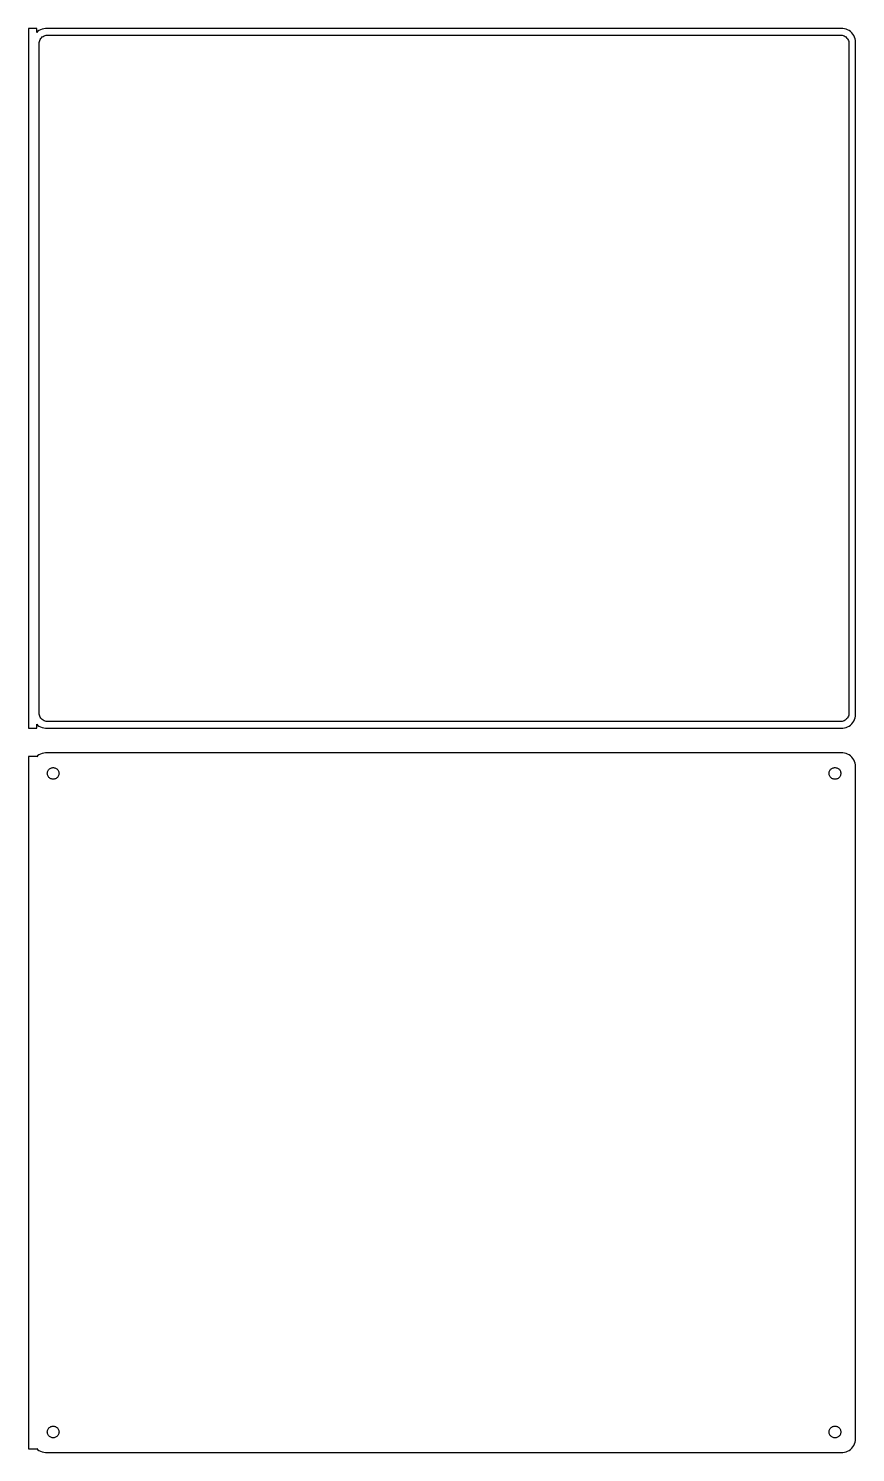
# Model space of a CAD drawing. Header units: metres. Extents: x -152 to 150, y 401 to 919.
import ezdxf

# ---------------------------------------------------------------- set-up
doc = ezdxf.new("R2010")
doc.units = ezdxf.units.M

msp = doc.modelspace()

# ---------------------------------------------------------------- linework, layer by layer
for p, q in [((-148.5, 919.479), (-151.5, 919.479)), ((-151.5, 919.479), (-151.5, 664.521)), ((-148.5, 918.059), (-148.5, 919.479)), ((-147.679, 918.722), (-148.187, 918.353)), ((-147.129, 919.024), (-147.679, 918.722)), ((-146.545, 919.255), (-147.129, 919.024)), ((-145.937, 919.411), (-146.545, 919.255)), ((-145.314, 919.49), (-145.937, 919.411)), ((145.314, 919.49), (-145.314, 919.49)), ((145.937, 919.411), (145.314, 919.49)), ((146.545, 919.255), (145.937, 919.411)), ((147.129, 919.024), (146.545, 919.255)), ((147.679, 918.722), (147.129, 919.024)), ((148.187, 918.353), (147.679, 918.722)), ((-148.187, 918.353), (-148.5, 918.059)), ((-147.613, 914), (-147.588, 914.39)), ((-147.613, 670), (-147.613, 914)), ((-147.588, 914.39), (-147.515, 914.774)), ((-147.515, 914.774), (-147.394, 915.146)), ((-147.394, 915.146), (-147.228, 915.5)), ((-147.228, 915.5), (-147.018, 915.83)), ((-147.018, 915.83), (-146.769, 916.131)), ((-146.769, 916.131), (-146.484, 916.399)), ((-146.484, 916.399), (-146.168, 916.628)), ((-146.168, 916.628), (-145.825, 916.817)), ((-145.825, 916.817), (-145.462, 916.961)), ((-145.462, 916.961), (-145.083, 917.058)), ((-145.083, 917.058), (-144.695, 917.107)), ((-144.695, 917.107), (144.695, 917.107)), ((144.695, 917.107), (145.083, 917.058)), ((145.083, 917.058), (145.462, 916.961)), ((145.462, 916.961), (145.825, 916.817)), ((145.825, 916.817), (146.168, 916.628)), ((146.168, 916.628), (146.484, 916.399)), ((146.484, 916.399), (146.769, 916.131)), ((146.769, 916.131), (147.018, 915.83)), ((147.018, 915.83), (147.228, 915.5)), ((147.228, 915.5), (147.394, 915.146)), ((147.394, 915.146), (147.515, 914.774)), ((147.515, 914.774), (147.588, 914.39)), ((147.588, 914.39), (147.613, 914)), ((147.613, 914), (147.613, 670)), ((148.645, 917.923), (148.187, 918.353)), ((149.045, 917.439), (148.645, 917.923)), ((149.382, 916.909), (149.045, 917.439)), ((149.649, 916.341), (149.382, 916.909)), ((149.843, 915.743), (149.649, 916.341)), ((149.961, 915.127), (149.843, 915.743)), ((150, 914.5), (149.961, 915.127)), ((150, 669.5), (150, 914.5)), ((-147.588, 669.61), (-147.613, 670)), ((-147.515, 669.226), (-147.588, 669.61)), ((147.588, 669.61), (147.515, 669.226)), ((147.613, 670), (147.588, 669.61)), ((149.961, 668.873), (150, 669.5)), ((-151.5, 664.521), (-148.5, 664.521)), ((-148.5, 664.521), (-148.5, 665.941)), ((-148.5, 665.941), (-148.187, 665.647)), ((-148.187, 665.647), (-147.679, 665.278)), ((-147.679, 665.278), (-147.129, 664.976)), ((-147.394, 668.854), (-147.515, 669.226)), ((-147.228, 668.5), (-147.394, 668.854)), ((-147.018, 668.17), (-147.228, 668.5)), ((-147.129, 664.976), (-146.545, 664.745)), ((-146.769, 667.869), (-147.018, 668.17)), ((-146.484, 667.601), (-146.769, 667.869)), ((-146.545, 664.745), (-145.937, 664.589)), ((-146.168, 667.372), (-146.484, 667.601)), ((-145.825, 667.183), (-146.168, 667.372)), ((-145.937, 664.589), (-145.314, 664.51)), ((-145.462, 667.039), (-145.825, 667.183)), ((-145.083, 666.942), (-145.462, 667.039)), ((-145.314, 664.51), (145.314, 664.51)), ((-144.695, 666.893), (-145.083, 666.942)), ((144.695, 666.893), (-144.695, 666.893)), ((145.083, 666.942), (144.695, 666.893)), ((145.462, 667.039), (145.083, 666.942)), ((145.314, 664.51), (145.937, 664.589)), ((145.825, 667.183), (145.462, 667.039)), ((146.168, 667.372), (145.825, 667.183)), ((145.937, 664.589), (146.545, 664.745)), ((146.484, 667.601), (146.168, 667.372)), ((146.769, 667.869), (146.484, 667.601)), ((146.545, 664.745), (147.129, 664.976)), ((147.018, 668.17), (146.769, 667.869)), ((147.228, 668.5), (147.018, 668.17)), ((147.129, 664.976), (147.679, 665.278)), ((147.394, 668.854), (147.228, 668.5)), ((147.515, 669.226), (147.394, 668.854)), ((147.679, 665.278), (148.187, 665.647)), ((148.187, 665.647), (148.645, 666.077)), ((148.645, 666.077), (149.045, 666.561)), ((149.045, 666.561), (149.382, 667.091)), ((149.382, 667.091), (149.649, 667.659)), ((149.649, 667.659), (149.843, 668.257)), ((149.843, 668.257), (149.961, 668.873)), ((-148.5, 654.153), (-151.5, 654.153)), ((-151.5, 654.153), (-151.5, 401.847)), ((-148.187, 654.353), (-148.5, 654.059)), ((-148.5, 654.059), (-148.5, 654.153)), ((-147.679, 654.722), (-148.187, 654.353)), ((-147.129, 655.024), (-147.679, 654.722)), ((-146.545, 655.255), (-147.129, 655.024)), ((-145.937, 655.411), (-146.545, 655.255)), ((-145.314, 655.49), (-145.937, 655.411)), ((145.314, 655.49), (-145.314, 655.49)), ((145.937, 655.411), (145.314, 655.49)), ((146.545, 655.255), (145.937, 655.411)), ((147.129, 655.024), (146.545, 655.255)), ((147.679, 654.722), (147.129, 655.024)), ((148.187, 654.353), (147.679, 654.722)), ((148.645, 653.923), (148.187, 654.353)), ((149.045, 653.439), (148.645, 653.923)), ((-144.568, 648.531), (-144.485, 648.786)), ((-144.485, 648.786), (-144.371, 649.029)), ((-144.371, 649.029), (-144.227, 649.255)), ((-144.227, 649.255), (-144.057, 649.462)), ((-144.057, 649.462), (-143.861, 649.645)), ((-143.861, 649.645), (-143.644, 649.803)), ((-143.644, 649.803), (-143.409, 649.932)), ((-143.409, 649.932), (-143.16, 650.031)), ((-143.16, 650.031), (-142.9, 650.097)), ((-142.9, 650.097), (-142.634, 650.131)), ((-142.634, 650.131), (-142.366, 650.131)), ((-142.366, 650.131), (-142.1, 650.097)), ((-142.1, 650.097), (-141.84, 650.031)), ((-141.84, 650.031), (-141.591, 649.932)), ((-141.591, 649.932), (-141.356, 649.803)), ((-141.356, 649.803), (-141.139, 649.645)), ((-141.139, 649.645), (-140.943, 649.462)), ((-140.943, 649.462), (-140.773, 649.255)), ((-140.773, 649.255), (-140.629, 649.029)), ((-140.629, 649.029), (-140.515, 648.786)), ((-140.515, 648.786), (-140.432, 648.531)), ((140.432, 648.531), (140.515, 648.786)), ((140.515, 648.786), (140.629, 649.029)), ((140.629, 649.029), (140.773, 649.255)), ((140.773, 649.255), (140.943, 649.462)), ((140.943, 649.462), (141.139, 649.645)), ((141.139, 649.645), (141.356, 649.803)), ((141.356, 649.803), (141.591, 649.932)), ((141.591, 649.932), (141.84, 650.031)), ((141.84, 650.031), (142.1, 650.097)), ((142.1, 650.097), (142.366, 650.131)), ((142.366, 650.131), (142.634, 650.131)), ((142.634, 650.131), (142.9, 650.097)), ((142.9, 650.097), (143.16, 650.031)), ((143.16, 650.031), (143.409, 649.932)), ((143.409, 649.932), (143.644, 649.803)), ((143.644, 649.803), (143.861, 649.645)), ((143.861, 649.645), (144.057, 649.462)), ((144.057, 649.462), (144.227, 649.255)), ((144.227, 649.255), (144.371, 649.029)), ((144.371, 649.029), (144.485, 648.786)), ((144.485, 648.786), (144.568, 648.531)), ((149.382, 652.909), (149.045, 653.439)), ((149.649, 652.341), (149.382, 652.909)), ((149.843, 651.743), (149.649, 652.341)), ((149.961, 651.127), (149.843, 651.743)), ((150, 650.5), (149.961, 651.127)), ((150, 405.5), (150, 650.5)), ((-144.635, 648), (-144.618, 648.268)), ((-144.618, 647.732), (-144.635, 648)), ((-144.618, 648.268), (-144.568, 648.531)), ((-144.568, 647.469), (-144.618, 647.732)), ((-144.485, 647.214), (-144.568, 647.469)), ((-144.371, 646.971), (-144.485, 647.214)), ((-144.227, 646.745), (-144.371, 646.971)), ((-144.057, 646.538), (-144.227, 646.745)), ((-143.861, 646.355), (-144.057, 646.538)), ((-143.644, 646.197), (-143.861, 646.355)), ((-143.409, 646.068), (-143.644, 646.197)), ((-143.16, 645.969), (-143.409, 646.068)), ((-142.9, 645.903), (-143.16, 645.969)), ((-142.634, 645.869), (-142.9, 645.903)), ((-142.366, 645.869), (-142.634, 645.869)), ((-142.1, 645.903), (-142.366, 645.869)), ((-141.84, 645.969), (-142.1, 645.903)), ((-141.591, 646.068), (-141.84, 645.969)), ((-141.356, 646.197), (-141.591, 646.068)), ((-141.139, 646.355), (-141.356, 646.197)), ((-140.943, 646.538), (-141.139, 646.355)), ((-140.773, 646.745), (-140.943, 646.538)), ((-140.629, 646.971), (-140.773, 646.745)), ((-140.515, 647.214), (-140.629, 646.971)), ((-140.432, 647.469), (-140.515, 647.214)), ((-140.432, 648.531), (-140.382, 648.268)), ((-140.382, 647.732), (-140.432, 647.469)), ((-140.382, 648.268), (-140.365, 648)), ((-140.365, 648), (-140.382, 647.732)), ((140.365, 648), (140.382, 648.268)), ((140.382, 647.732), (140.365, 648)), ((140.382, 648.268), (140.432, 648.531)), ((140.432, 647.469), (140.382, 647.732)), ((140.515, 647.214), (140.432, 647.469)), ((140.629, 646.971), (140.515, 647.214)), ((140.773, 646.745), (140.629, 646.971)), ((140.943, 646.538), (140.773, 646.745)), ((141.139, 646.355), (140.943, 646.538)), ((141.356, 646.197), (141.139, 646.355)), ((141.591, 646.068), (141.356, 646.197)), ((141.84, 645.969), (141.591, 646.068)), ((142.1, 645.903), (141.84, 645.969)), ((142.366, 645.869), (142.1, 645.903)), ((142.634, 645.869), (142.366, 645.869)), ((142.9, 645.903), (142.634, 645.869)), ((143.16, 645.969), (142.9, 645.903)), ((143.409, 646.068), (143.16, 645.969)), ((143.644, 646.197), (143.409, 646.068)), ((143.861, 646.355), (143.644, 646.197)), ((144.057, 646.538), (143.861, 646.355)), ((144.227, 646.745), (144.057, 646.538)), ((144.371, 646.971), (144.227, 646.745)), ((144.485, 647.214), (144.371, 646.971)), ((144.568, 647.469), (144.485, 647.214)), ((144.568, 648.531), (144.618, 648.268)), ((144.618, 647.732), (144.568, 647.469)), ((144.618, 648.268), (144.635, 648)), ((144.635, 648), (144.618, 647.732)), ((-143.409, 409.932), (-143.16, 410.031)), ((-143.16, 410.031), (-142.9, 410.097)), ((-142.9, 410.097), (-142.634, 410.131)), ((-142.634, 410.131), (-142.366, 410.131)), ((-142.366, 410.131), (-142.1, 410.097)), ((-142.1, 410.097), (-141.84, 410.031)), ((-141.84, 410.031), (-141.591, 409.932)), ((141.591, 409.932), (141.84, 410.031)), ((141.84, 410.031), (142.1, 410.097)), ((142.1, 410.097), (142.366, 410.131)), ((142.366, 410.131), (142.634, 410.131)), ((142.634, 410.131), (142.9, 410.097)), ((142.9, 410.097), (143.16, 410.031)), ((143.16, 410.031), (143.409, 409.932)), ((-144.635, 408), (-144.618, 408.268)), ((-144.618, 407.732), (-144.635, 408)), ((-144.618, 408.268), (-144.568, 408.531)), ((-144.568, 407.469), (-144.618, 407.732)), ((-144.568, 408.531), (-144.485, 408.786)), ((-144.485, 407.214), (-144.568, 407.469)), ((-144.485, 408.786), (-144.371, 409.029)), ((-144.371, 406.971), (-144.485, 407.214)), ((-144.371, 409.029), (-144.227, 409.255)), ((-144.227, 406.745), (-144.371, 406.971)), ((-144.227, 409.255), (-144.057, 409.462)), ((-144.057, 406.538), (-144.227, 406.745)), ((-144.057, 409.462), (-143.861, 409.645)), ((-143.861, 406.355), (-144.057, 406.538)), ((-143.861, 409.645), (-143.644, 409.803)), ((-143.644, 406.197), (-143.861, 406.355)), ((-143.644, 409.803), (-143.409, 409.932)), ((-143.409, 406.068), (-143.644, 406.197)), ((-143.16, 405.969), (-143.409, 406.068)), ((-142.9, 405.903), (-143.16, 405.969)), ((-142.634, 405.869), (-142.9, 405.903)), ((-142.366, 405.869), (-142.634, 405.869)), ((-142.1, 405.903), (-142.366, 405.869)), ((-141.84, 405.969), (-142.1, 405.903)), ((-141.591, 406.068), (-141.84, 405.969)), ((-141.591, 409.932), (-141.356, 409.803)), ((-141.356, 406.197), (-141.591, 406.068)), ((-141.356, 409.803), (-141.139, 409.645)), ((-141.139, 406.355), (-141.356, 406.197)), ((-141.139, 409.645), (-140.943, 409.462)), ((-140.943, 406.538), (-141.139, 406.355)), ((-140.943, 409.462), (-140.773, 409.255)), ((-140.773, 406.745), (-140.943, 406.538)), ((-140.773, 409.255), (-140.629, 409.029)), ((-140.629, 406.971), (-140.773, 406.745)), ((-140.629, 409.029), (-140.515, 408.786)), ((-140.515, 407.214), (-140.629, 406.971)), ((-140.515, 408.786), (-140.432, 408.531)), ((-140.432, 407.469), (-140.515, 407.214)), ((-140.432, 408.531), (-140.382, 408.268)), ((-140.382, 407.732), (-140.432, 407.469)), ((-140.382, 408.268), (-140.365, 408)), ((-140.365, 408), (-140.382, 407.732)), ((140.365, 408), (140.382, 408.268)), ((140.382, 407.732), (140.365, 408)), ((140.382, 408.268), (140.432, 408.531)), ((140.432, 407.469), (140.382, 407.732)), ((140.432, 408.531), (140.515, 408.786)), ((140.515, 407.214), (140.432, 407.469)), ((140.515, 408.786), (140.629, 409.029)), ((140.629, 406.971), (140.515, 407.214)), ((140.629, 409.029), (140.773, 409.255)), ((140.773, 406.745), (140.629, 406.971)), ((140.773, 409.255), (140.943, 409.462)), ((140.943, 406.538), (140.773, 406.745)), ((140.943, 409.462), (141.139, 409.645)), ((141.139, 406.355), (140.943, 406.538)), ((141.139, 409.645), (141.356, 409.803)), ((141.356, 406.197), (141.139, 406.355)), ((141.356, 409.803), (141.591, 409.932)), ((141.591, 406.068), (141.356, 406.197)), ((141.84, 405.969), (141.591, 406.068)), ((142.1, 405.903), (141.84, 405.969)), ((142.366, 405.869), (142.1, 405.903)), ((142.634, 405.869), (142.366, 405.869)), ((142.9, 405.903), (142.634, 405.869)), ((143.16, 405.969), (142.9, 405.903)), ((143.409, 406.068), (143.16, 405.969)), ((143.409, 409.932), (143.644, 409.803)), ((143.644, 406.197), (143.409, 406.068)), ((143.644, 409.803), (143.861, 409.645)), ((143.861, 406.355), (143.644, 406.197)), ((143.861, 409.645), (144.057, 409.462)), ((144.057, 406.538), (143.861, 406.355)), ((144.057, 409.462), (144.227, 409.255)), ((144.227, 406.745), (144.057, 406.538)), ((144.227, 409.255), (144.371, 409.029)), ((144.371, 406.971), (144.227, 406.745)), ((144.371, 409.029), (144.485, 408.786)), ((144.485, 407.214), (144.371, 406.971)), ((144.485, 408.786), (144.568, 408.531)), ((144.568, 407.469), (144.485, 407.214)), ((144.568, 408.531), (144.618, 408.268)), ((144.618, 407.732), (144.568, 407.469)), ((144.618, 408.268), (144.635, 408)), ((144.635, 408), (144.618, 407.732)), ((149.843, 404.257), (149.961, 404.873)), ((149.961, 404.873), (150, 405.5)), ((-151.5, 401.847), (-148.5, 401.847)), ((-148.5, 401.847), (-148.5, 401.941)), ((-148.5, 401.941), (-148.187, 401.647)), ((-148.187, 401.647), (-147.679, 401.278)), ((-147.679, 401.278), (-147.129, 400.976)), ((-147.129, 400.976), (-146.545, 400.745)), ((-146.545, 400.745), (-145.937, 400.589)), ((-145.937, 400.589), (-145.314, 400.51)), ((-145.314, 400.51), (145.314, 400.51)), ((145.314, 400.51), (145.937, 400.589)), ((145.937, 400.589), (146.545, 400.745)), ((146.545, 400.745), (147.129, 400.976)), ((147.129, 400.976), (147.679, 401.278)), ((147.679, 401.278), (148.187, 401.647)), ((148.187, 401.647), (148.645, 402.077)), ((148.645, 402.077), (149.045, 402.561)), ((149.045, 402.561), (149.382, 403.091)), ((149.382, 403.091), (149.649, 403.659)), ((149.649, 403.659), (149.843, 404.257))]:
    msp.add_line(p, q)

doc.saveas('drawing.dxf')
